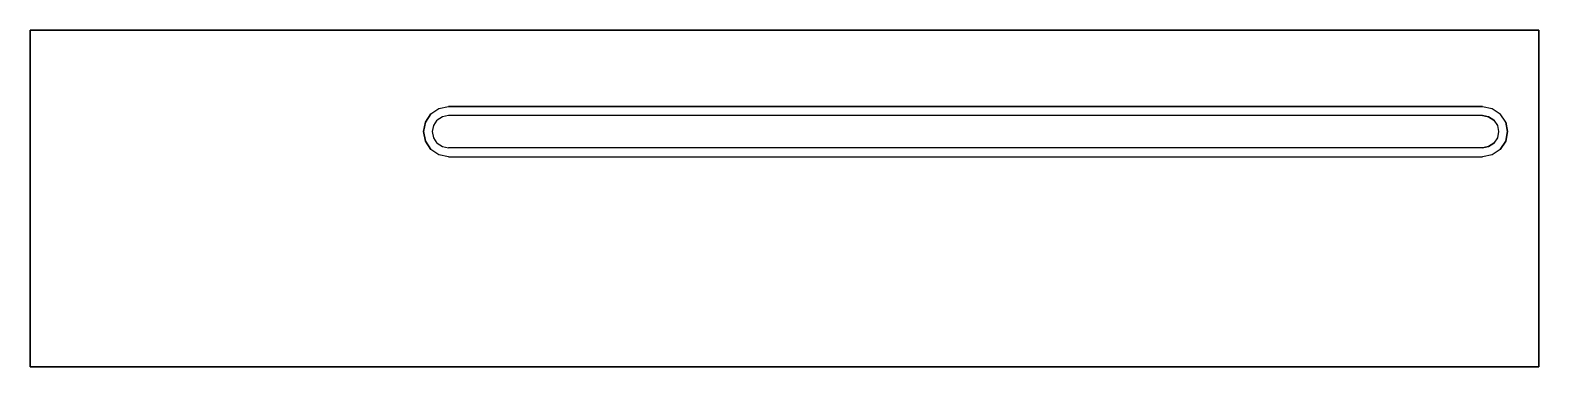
# Model space of a CAD drawing. Header units: inches. Extents: x 0 to 1500, y -335 to 0.
import ezdxf

# ---------------------------------------------------------------- set-up
doc = ezdxf.new("R2010")
doc.units = ezdxf.units.IN
doc.header["$MEASUREMENT"] = 0
doc.layers.add('Painel', color=5, linetype='Continuous')
doc.layers.add('Usinagem', color=2, linetype='Continuous')

msp = doc.modelspace()

# ---------------------------------------------------------------- linework, layer by layer
at = {"layer": 'Painel', "extrusion": (0, -1e-16, -1)}
for p, q in [((1500, -35), (1500, 0)), ((1500, -35, 30), (1500, 0, 30)), ((0, 0), (0, -35)), ((0, 0, 30), (0, -35, 30))]:
    msp.add_line(p, q, dxfattribs=at)
at = {"layer": 'Painel'}
for points in [[(1500, -335), (1500, -335, 30), (1500, 0, 30), (1500, 0)], [(0, 0), (0, 0, 30), (1500, 0, 30), (1500, 0)], [(0, -335), (0, 0), (0, 0, 30), (0, -335, 30)], [(0, -335), (0, -335, 30), (1500, -335, 30), (1500, -335)]]:
    msp.add_3dface(points, dxfattribs=at)
for points, invisible_edges in [([(0, -35), (0, 0), (1500, 0), (1500, -35)], 8), ([(0, -35, 30), (0, 0, 30), (1500, 0, 30), (1500, -35, 30)], 8), ([(1500, -76, 13), (1500, -76, 17), (1500, 0, 17), (1500, 0, 13)], 11), ([(400, -35), (0, -35), (0, -335), (400, -335)], 9), ([(400, -35, 30), (0, -35, 30), (0, -335, 30), (400, -335, 30)], 9), ([(401.2, -94.9), (400, -101), (400, -35), (401.2, -35)], 15), ([(401.2, -94.9, 30), (400, -101, 30), (400, -35, 30), (401.2, -35, 30)], 15), ([(404.7, -89.7), (401.2, -94.9), (401.2, -35), (404.7, -35)], 15), ([(404.7, -89.7, 30), (401.2, -94.9, 30), (401.2, -35, 30), (404.7, -35, 30)], 15), ([(409.9, -86.2), (404.7, -89.7), (404.7, -35), (409.9, -35)], 15), ([(409.9, -86.2, 30), (404.7, -89.7, 30), (404.7, -35, 30), (409.9, -35, 30)], 15), ([(416, -85), (409.9, -86.2), (409.9, -35), (416, -35)], 15), ([(416, -85, 30), (409.9, -86.2, 30), (409.9, -35, 30), (416, -35, 30)], 15), ([(416, -85), (416, -35), (1500, -35), (1500, -85)], 15), ([(416, -85, 30), (416, -35, 30), (1500, -35, 30), (1500, -85, 30)], 15), ([(1500, -85, 30), (1500, -117, 30), (360.9, -117, 30), (360.9, -83.7, 30)], 14), ([(1450.1, -86.2), (1500, -86.2), (1500, -85), (1444, -85)], 5), ([(1455.3, -89.7), (1500, -89.7), (1500, -86.2), (1450.1, -86.2)], 5), ([(1458.8, -94.9), (1500, -94.9), (1500, -89.7), (1455.3, -89.7)], 5), ([(1500, -76, 13), (1500, -76, 17), (1500, -126, 17), (1500, -126, 13)], 15), ([(401.2, -335), (400, -335), (400, -101), (401.2, -107.1)], 15), ([(401.2, -335, 30), (400, -335, 30), (400, -101, 30), (401.2, -107.1, 30)], 15), ([(1460, -101), (1500, -101), (1500, -94.9), (1458.8, -94.9)], 5), ([(1458.8, -107.1), (1500, -107.1), (1500, -101), (1460, -101)], 5), ([(404.7, -335), (401.2, -335), (401.2, -107.1), (404.7, -112.3)], 15), ([(404.7, -335, 30), (401.2, -335, 30), (401.2, -107.1, 30), (404.7, -112.3, 30)], 15), ([(409.9, -335), (404.7, -335), (404.7, -112.3), (409.9, -115.8)], 15), ([(409.9, -335, 30), (404.7, -335, 30), (404.7, -112.3, 30), (409.9, -115.8, 30)], 15), ([(416, -335), (409.9, -335), (409.9, -115.8), (416, -117)], 15), ([(416, -335, 30), (409.9, -335, 30), (409.9, -115.8, 30), (416, -117, 30)], 15), ([(416, -117), (416, -335), (1500, -335), (1500, -117)], 15), ([(416, -117, 30), (416, -335, 30), (1500, -335, 30), (1500, -117, 30)], 15), ([(1444, -117), (1500, -117), (1500, -115.8), (1450.1, -115.8)], 5), ([(1450.1, -115.8), (1500, -115.8), (1500, -112.3), (1455.3, -112.3)], 5), ([(1455.3, -112.3), (1500, -112.3), (1500, -107.1), (1458.8, -107.1)], 5), ([(1500, -335, 13), (1500, -335, 17), (1500, -126, 17), (1500, -126, 13)], 14)]:
    msp.add_3dface(points, dxfattribs=dict(at, invisible_edges=invisible_edges))
at = {"layer": 'Usinagem'}
for points, invisible_edges in [([(401.2, -94.9), (404.7, -89.7), (398.3, -83.3, 13), (392.9, -91.4, 13)], 10), ([(398.3, -118.7, 13), (392.9, -110.6, 13), (392.9, -91.4, 13), (398.3, -83.3, 13)], 10), ([(409.9, -86.2), (404.7, -89.7), (398.3, -83.3, 13), (406.4, -77.9, 13)], 10), ([(406.4, -124.1, 13), (398.3, -118.7, 13), (398.3, -83.3, 13), (406.4, -77.9, 13)], 10), ([(416, -85), (409.9, -86.2), (406.4, -77.9, 13), (416, -76, 13)], 10), ([(416, -126, 13), (406.4, -124.1, 13), (406.4, -77.9, 13), (416, -76, 13)], 10), ([(1444, -76, 13), (1444, -85), (416, -85), (416, -76, 13)], 5), ([(416, -76, 13), (416, -126, 13), (1444, -126, 13), (1444, -76, 13)], 5), ([(1450.1, -86.2), (1444, -85), (1444, -76, 13), (1453.6, -77.9, 13)], 10), ([(1444, -76, 13), (1453.6, -77.9, 13), (1453.6, -124.1, 13), (1444, -126, 13)], 10), ([(1455.3, -89.7), (1450.1, -86.2), (1453.6, -77.9, 13), (1461.7, -83.3, 13)], 10), ([(1453.6, -124.1, 13), (1453.6, -77.9, 13), (1461.7, -83.3, 13), (1461.7, -118.7, 13)], 13), ([(1455.3, -89.7), (1458.8, -94.9), (1467.1, -91.4, 13), (1461.7, -83.3, 13)], 10), ([(1461.7, -83.3, 13), (1467.1, -91.4, 13), (1467.1, -110.6, 13), (1461.7, -118.7, 13)], 11), ([(400, -101), (401.2, -94.9), (392.9, -91.4, 13), (391, -101, 13)], 10), ([(392.9, -110.6, 13), (391, -101, 13), (392.9, -91.4, 13), (392.9, -101, 13)], 12), ([(401.2, -107.1), (400, -101), (391, -101, 13), (392.9, -110.6, 13)], 10), ([(1458.8, -94.9), (1460, -101), (1469, -101, 13), (1467.1, -91.4, 13)], 10), ([(1460, -101), (1458.8, -107.1), (1467.1, -110.6, 13), (1469, -101, 13)], 10), ([(1467.1, -110.6, 13), (1467.1, -91.4, 13), (1469, -101, 13), (1467.1, -110.6, 13)], 1), ([(404.7, -112.3), (401.2, -107.1), (392.9, -110.6, 13), (398.3, -118.7, 13)], 10), ([(404.7, -112.3), (409.9, -115.8), (406.4, -124.1, 13), (398.3, -118.7, 13)], 10), ([(409.9, -115.8), (416, -117), (416, -126, 13), (406.4, -124.1, 13)], 10), ([(416, -117), (416, -126, 13), (1444, -126, 13), (1444, -117)], 5), ([(1444, -117), (1450.1, -115.8), (1453.6, -124.1, 13), (1444, -126, 13)], 10), ([(1450.1, -115.8), (1455.3, -112.3), (1461.7, -118.7, 13), (1453.6, -124.1, 13)], 10), ([(1458.8, -107.1), (1455.3, -112.3), (1461.7, -118.7, 13), (1467.1, -110.6, 13)], 10)]:
    msp.add_3dface(points, dxfattribs=dict(at, invisible_edges=invisible_edges))

doc.saveas('drawing.dxf')
